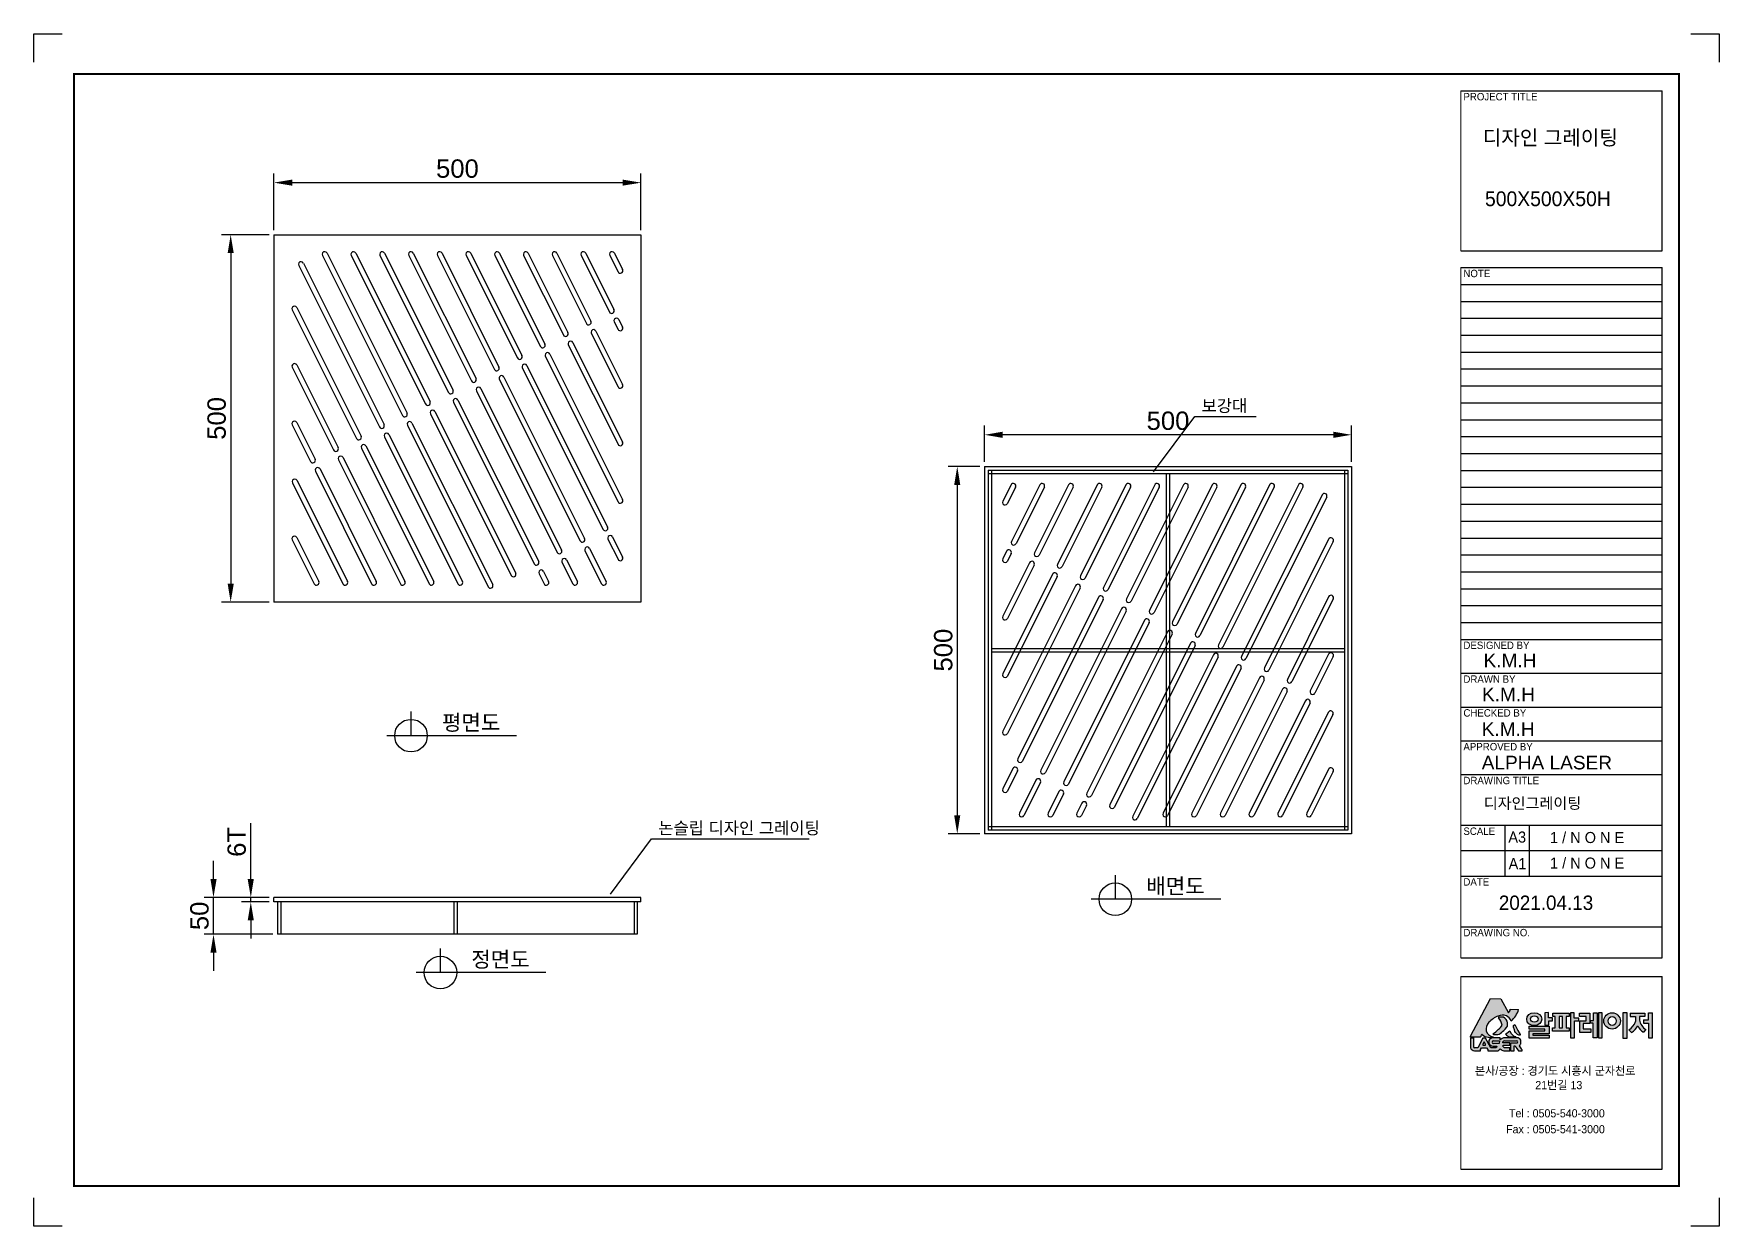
# Model space of a CAD drawing. Header units: millimetres. Extents: x 6308 to 8603, y 908 to 2531.
import ezdxf
from ezdxf.enums import TextEntityAlignment as Align

# ---------------------------------------------------------------- set-up
doc = ezdxf.new("R2010")
doc.units = ezdxf.units.MM
for name, color, linetype in [('LAYOUT', 7, 'Continuous'), ('TEXT', 7, 'Continuous'), ('압연강', 40, 'Continuous')]:
    doc.layers.add(name, color=color, linetype=linetype)
doc.styles.add('H', font='')
doc.styles.get("Standard").update_dxf_attribs({"font": 'arial.ttf'})
doc.styles.get('H').set_extended_font_data('Dotum')
doc.dimstyles.new('ISO-25', dxfattribs={"dimscale": 10, "dimtxt": 2.5, "dimasz": 2.5, "dimexe": 1.25, "dimexo": 0.625, "dimtad": 1, "dimtxsty": 'Standard', "dimcen": 2.5, "dimadec": 0, "dimazin": 0, "dimtfac": 1, "dimtmove": 0, "dimatfit": 3, "dimfxl": 1, "dimarcsym": 0})

# ---------------------------------------------------------------- blocks, each defined once
blk = doc.blocks.new('*D0')
at = {"color": 0, "lineweight": -2, "transparency": 16777216}
for p, q in [((6552.7, 1380.1), (6552.7, 1405.1)), ((6628.6, 1355.1), (6540.2, 1355.1)), ((6552.7, 1305.1), (6552.7, 1355.1)), ((6633.6, 1305.1), (6540.2, 1305.1)), ((6552.7, 1280.1), (6552.7, 1255.1))]:
    blk.add_line(p, q, dxfattribs=at)
at = {"color": 0, "transparency": 16777216}
for points in [[(6548.6, 1380.1), (6556.9, 1380.1), (6552.7, 1355.1)], [(6548.6, 1280.1), (6556.9, 1280.1), (6552.7, 1305.1)]]:
    blk.add_solid(points, dxfattribs=at)
at = {"layer": 'Defpoints', "color": 0, "transparency": 16777216}
for p in [(6552.7, 1355.1), (6634.9, 1355.1), (6639.9, 1305.1)]:
    blk.add_point(p, dxfattribs=at)
at = {"color": 0, "transparency": 16777216, "insert": (6533.7, 1330.1), "char_height": 25, "attachment_point": 5, "rotation": 90}
blk.add_mtext('50', dxfattribs=at)
blk = doc.blocks.new('*D1')
at = {"color": 0, "lineweight": -2, "transparency": 16777216}
for p, q in [((6603.5, 1380.1), (6603.5, 1456.4)), ((6628.6, 1355.1), (6591, 1355.1)), ((6603.5, 1349.1), (6603.5, 1355.1)), ((6628.6, 1349.1), (6591, 1349.1)), ((6603.5, 1324.1), (6603.5, 1299.1))]:
    blk.add_line(p, q, dxfattribs=at)
at = {"color": 0, "transparency": 16777216}
for points in [[(6599.3, 1380.1), (6607.6, 1380.1), (6603.5, 1355.1)], [(6599.3, 1324.1), (6607.6, 1324.1), (6603.5, 1349.1)]]:
    blk.add_solid(points, dxfattribs=at)
at = {"layer": 'Defpoints', "color": 0, "transparency": 16777216}
for p in [(6603.5, 1355.1), (6634.9, 1355.1), (6634.9, 1349.1)]:
    blk.add_point(p, dxfattribs=at)
at = {"color": 0, "transparency": 16777216, "insert": (6584.4, 1430.8), "char_height": 25, "attachment_point": 5, "rotation": 90}
blk.add_mtext('6T', dxfattribs=at)
blk = doc.blocks.new('*D2')
at = {"color": 0, "lineweight": -2, "transparency": 16777216}
for p, q in [((7596.4, 1941.8), (7553.1, 1941.8)), ((7565.6, 1916.8), (7565.6, 1466.8)), ((7596.4, 1441.8), (7553.1, 1441.8))]:
    blk.add_line(p, q, dxfattribs=at)
at = {"color": 0, "transparency": 16777216}
for points in [[(7561.4, 1916.8), (7569.7, 1916.8), (7565.6, 1941.8)], [(7561.4, 1466.8), (7569.7, 1466.8), (7565.6, 1441.8)]]:
    blk.add_solid(points, dxfattribs=at)
at = {"layer": 'Defpoints', "color": 0, "transparency": 16777216}
for p in [(7602.6, 1941.8), (7565.6, 1441.8), (7602.6, 1441.8)]:
    blk.add_point(p, dxfattribs=at)
at = {"color": 0, "transparency": 16777216, "insert": (7546.6, 1691.8), "char_height": 25, "attachment_point": 5, "rotation": 90}
blk.add_mtext('500', dxfattribs=at)
blk = doc.blocks.new('*D3')
at = {"color": 0, "lineweight": -2, "transparency": 16777216}
for p, q in [((7602.6, 1948.1), (7602.6, 1997.4)), ((8102.6, 1948.1), (8102.6, 1997.4)), ((8077.6, 1984.9), (7627.6, 1984.9))]:
    blk.add_line(p, q, dxfattribs=at)
at = {"color": 0, "transparency": 16777216}
for points in [[(7627.6, 1989.1), (7627.6, 1980.7), (7602.6, 1984.9)], [(8077.6, 1989.1), (8077.6, 1980.7), (8102.6, 1984.9)]]:
    blk.add_solid(points, dxfattribs=at)
at = {"layer": 'Defpoints', "color": 0, "transparency": 16777216}
for p in [(7602.6, 1984.9), (7602.6, 1941.8), (8102.6, 1941.8)]:
    blk.add_point(p, dxfattribs=at)
at = {"color": 0, "transparency": 16777216, "insert": (7852.6, 2003.9), "char_height": 25, "attachment_point": 5}
blk.add_mtext('500', dxfattribs=at)
blk = doc.blocks.new('*D7')
at = {"color": 0, "lineweight": -2, "transparency": 16777216}
for p, q in [((6634.9, 2263.5), (6634.9, 2340.6)), ((6659.9, 2328.1), (7109.9, 2328.1)), ((7134.9, 2263.5), (7134.9, 2340.6))]:
    blk.add_line(p, q, dxfattribs=at)
at = {"color": 0, "transparency": 16777216}
for points in [[(6659.9, 2332.3), (6659.9, 2324), (6634.9, 2328.1)], [(7109.9, 2332.3), (7109.9, 2324), (7134.9, 2328.1)]]:
    blk.add_solid(points, dxfattribs=at)
at = {"layer": 'Defpoints', "color": 0, "transparency": 16777216}
for p in [(7134.9, 2328.1), (6634.9, 2257.2), (7134.9, 2257.2)]:
    blk.add_point(p, dxfattribs=at)
at = {"color": 0, "transparency": 16777216, "insert": (6884.9, 2347.1), "char_height": 25, "attachment_point": 5}
blk.add_mtext('500', dxfattribs=at)
blk = doc.blocks.new('*D8')
at = {"color": 0, "lineweight": -2, "transparency": 16777216}
for p, q in [((6628.6, 2257.2), (6563.6, 2257.2)), ((6576.1, 2232.2), (6576.1, 1782.2)), ((6628.6, 1757.2), (6563.6, 1757.2))]:
    blk.add_line(p, q, dxfattribs=at)
at = {"color": 0, "transparency": 16777216}
for points in [[(6572, 2232.2), (6580.3, 2232.2), (6576.1, 2257.2)], [(6572, 1782.2), (6580.3, 1782.2), (6576.1, 1757.2)]]:
    blk.add_solid(points, dxfattribs=at)
at = {"layer": 'Defpoints', "color": 0, "transparency": 16777216}
for p in [(6634.9, 2257.2), (6576.1, 1757.2), (6634.9, 1757.2)]:
    blk.add_point(p, dxfattribs=at)
at = {"color": 0, "transparency": 16777216, "insert": (6557.1, 2007.2), "char_height": 25, "attachment_point": 5, "rotation": 90}
blk.add_mtext('500', dxfattribs=at)

msp = doc.modelspace()

# ---------------------------------------------------------------- hatches: boundary and pattern name
h = msp.add_hatch(color=256)
h.dxf.hatch_style = 1
h.set_gradient(color1=(255, 0, 0), color2=(255, 159, 127), tint=1)
h.paths.add_polyline_path([(8264.504, 1166.293), (8264.447, 1165.19), (8277.767, 1165.19, 0.21428371), (8279.691, 1168.246, -0.65582827), (8280.607, 1168.5, 0.18566975), (8288.52, 1164.903, 0.14885116), (8295.357, 1164.885, 0.40417411), (8295.554, 1165.633, -0.31673285), (8285.717, 1173.383, -0.22153353), (8289.701, 1185.192, -0.10506606), (8301.998, 1193.761, -0.18522871), (8313.476, 1194.139, -0.19606385), (8319.971, 1186.956, 0.14159657), (8330.019, 1202.77), (8318.586, 1202.888), (8318.35, 1201.352), (8317.482, 1199.934), (8316.142, 1198.161), (8305.776, 1217.39), (8291.888, 1217.504)])
h.paths.add_polyline_path([(8302.787, 1175.692, -0.08302958), (8295.129, 1169.657, 0.23003429), (8295.915, 1168.525, 0.02120436), (8301.609, 1168.586, 0.13784813), (8308.105, 1172.487, 0.05763819), (8315.069, 1180.123, 0.06043638), (8314.993, 1184.543, 0.2375005), (8309.291, 1192.299), (8302.626, 1192.299), (8302.626, 1191.32, -0.12118266), (8307.491, 1181.424, -0.13516742)], flags=17)
h.paths.add_polyline_path([(8319.296, 1170.616), (8318.184, 1173.629), (8312.445, 1168.984, 0.04437814), (8317.51, 1164.927), (8326.216, 1165.277), (8326.216, 1165.628), (8323.152, 1166.616)], flags=17)
h.paths.add_polyline_path([(8324.784, 1172.818), (8325.682, 1171.334), (8328.529, 1168.428), (8330.233, 1167.752), (8332.175, 1167.752), (8332.154, 1168.481), (8329.06, 1174.271), (8324.827, 1182.092), (8322.973, 1181.089), (8322.973, 1178.391), (8324.289, 1174.782)])
h.paths.add_polyline_path([(8270.441, 1150.638, -0.41915539), (8268.684, 1152.245), (8268.684, 1164.09), (8264.425, 1164.09), (8264.425, 1150.434, 0.25445661), (8270.095, 1146.212), (8278.331, 1146.212), (8278.331, 1148.34), (8279.555, 1150.57), (8286.442, 1150.57), (8288.023, 1148.403), (8288.023, 1146.213), (8300.168, 1146.213, 0.1904791), (8305.13, 1149.161, 0.14773497), (8310.029, 1146.427), (8318.302, 1146.427), (8318.302, 1150.632), (8310.7, 1150.632, -0.05244857), (8308.836, 1151.954), (8308.836, 1153.922), (8318.176, 1153.922), (8318.176, 1157.116), (8308.805, 1157.116), (8308.805, 1158.536, -0.04476099), (8311.256, 1159.993), (8327.642, 1159.993, -0.64883607), (8327.989, 1156.814), (8319.082, 1156.814), (8319.082, 1146.303), (8323.855, 1146.303), (8323.855, 1153.123), (8325.487, 1153.123, 0.01692036), (8329.743, 1146.34), (8334.836, 1146.34), (8334.836, 1147.705, -0.02431798), (8330.752, 1153.011, 0.06490835), (8333.097, 1156.105), (8333.097, 1160.848, 0.2290019), (8327.818, 1164.28), (8311.29, 1164.28, 0.12700309), (8304.85, 1161.333), (8304.85, 1163.989), (8294.527, 1163.989, 0.22688985), (8289.383, 1160.337), (8289.383, 1156.435, 0.19348323), (8294.999, 1152.935), (8300.018, 1152.935, 0.03004557), (8300.984, 1151.9, 0.13671569), (8299.294, 1150.338), (8292.106, 1150.338), (8285.018, 1163.733), (8281.214, 1163.733), (8274.751, 1150.638)])
h.paths.add_polyline_path([(8281.378, 1154.235), (8281.378, 1155.593), (8282.971, 1158.752), (8284.906, 1155.427), (8284.906, 1154.235)], flags=16)
h.paths.add_polyline_path([(8295.446, 1159.997), (8304.083, 1160.022), (8303.71, 1156.491), (8295.764, 1156.491, -0.92495809)], flags=16)
edge = h.paths.add_edge_path()
edge.add_ellipse((8351.399, 1189.538), major_axis=(-10.333, -0.14), ratio=0.85059813, start_angle=0, end_angle=360)
edge = h.paths.add_edge_path(flags=16)
edge.add_ellipse((8351.538, 1189.717), major_axis=(-5.246, 0), ratio=0.84336764, start_angle=0, end_angle=360)
h.paths.add_polyline_path([(8371.573, 1179.939), (8344.434, 1179.939), (8344.264, 1175.752), (8365.829, 1175.752), (8365.829, 1173.583), (8344.339, 1173.583), (8344.339, 1163.833), (8371.494, 1163.833), (8371.494, 1167.673), (8349.558, 1167.673), (8349.558, 1169.751), (8371.573, 1169.751)])
h.paths.add_polyline_path([(8365.746, 1181.522), (8371.093, 1181.522), (8371.093, 1187.304), (8376.281, 1187.304), (8376.281, 1191.291), (8370.694, 1191.291), (8370.694, 1198.348), (8365.746, 1198.268)])
h.paths.add_polyline_path([(8380.002, 1193.03), (8380.002, 1177.578), (8376.048, 1177.578), (8376.048, 1173.03), (8398.971, 1173.03), (8398.971, 1177.538), (8394.858, 1177.538), (8394.858, 1193.038), (8398.811, 1193.038), (8398.811, 1197.586), (8376.847, 1197.586), (8376.607, 1193.03)])
h.paths.add_polyline_path([(8385.113, 1193.31), (8389.986, 1193.19), (8389.986, 1177.549), (8385.113, 1177.549)], flags=16)
h.paths.add_polyline_path([(8405.769, 1190.898), (8405.769, 1197.983), (8400.85, 1198.238), (8400.85, 1164.026), (8406.153, 1164.026), (8406.153, 1187.132), (8411.966, 1187.132), (8411.966, 1190.898)])
h.paths.add_polyline_path([(8417.881, 1183.481), (8427.27, 1183.481), (8427.27, 1197.613), (8413.006, 1197.613), (8413.045, 1193.053), (8422.235, 1193.053), (8422.235, 1187.054), (8413.245, 1187.054), (8413.245, 1171.525), (8428.628, 1171.525), (8428.628, 1176.276), (8417.881, 1176.276)])
h.paths.add_polyline_path([(8431.833, 1163.978), (8437.067, 1163.978), (8437.067, 1198.182), (8431.871, 1198.182), (8431.871, 1187.872), (8428.034, 1187.872), (8427.972, 1183.907), (8431.833, 1183.907)])
h.paths.add_polyline_path([(8439.043, 1163.939), (8443.775, 1163.939), (8443.775, 1197.928), (8439.043, 1197.928)])
edge = h.paths.add_edge_path()
edge.add_ellipse((8457.397, 1187.105), major_axis=(-11.318, 0), ratio=0.97440093, start_angle=0, end_angle=360)
edge = h.paths.add_edge_path(flags=16)
edge.add_ellipse((8457.437, 1187.105), major_axis=(0, -6.194), ratio=0.89757008, start_angle=0, end_angle=360)
h.paths.add_polyline_path([(8472.118, 1163.81), (8477.813, 1163.81), (8477.813, 1198.136), (8472.118, 1198.085)])
h.paths.add_polyline_path([(8492.384, 1180.217, 0.12138521), (8500.138, 1171.571), (8503.372, 1175.353, -0.19692761), (8494.63, 1188.144), (8494.63, 1193.017), (8501.907, 1193.017), (8501.907, 1197.637), (8481.77, 1197.637), (8481.77, 1193.117), (8489.103, 1193.117), (8489.103, 1186.221, -0.18109708), (8480.209, 1174.953), (8483.881, 1171.221, 0.10922561)])
h.paths.add_polyline_path([(8512.503, 1198.194), (8507.093, 1198.194), (8507.093, 1188.481), (8499.957, 1188.481), (8499.957, 1184.007), (8506.987, 1184.007), (8506.987, 1164.107), (8512.503, 1164.107)])

# ---------------------------------------------------------------- linework, layer by layer
for p, q in [((6307.873, 2530.828), (6346.521, 2530.828)), ((6307.873, 2492.179), (6307.873, 2530.828)), ((8564.717, 2530.828), (8603.366, 2530.828)), ((8603.366, 2530.828), (8603.366, 2492.179)), ((8251.229, 2453.168), (8525.706, 2453.168)), ((8525.706, 2235.52), (8525.706, 2453.168)), ((6634.876, 2257.213), (7134.876, 2257.213)), ((6634.876, 2257.213), (6634.876, 1757.213)), ((7134.876, 2257.213), (7134.876, 1757.213)), ((8251.229, 2235.52), (8525.706, 2235.52)), ((8251.229, 2212.515), (8525.706, 2212.515)), ((8525.706, 1273.155), (8525.706, 2212.515)), ((8251.229, 2189.51), (8525.706, 2189.51)), ((8251.229, 2166.504), (8525.706, 2166.504)), ((8251.229, 2143.499), (8525.706, 2143.499)), ((8251.229, 2120.494), (8525.706, 2120.494)), ((8251.229, 2097.489), (8525.706, 2097.489)), ((8251.229, 2074.484), (8525.706, 2074.484)), ((8251.229, 2051.479), (8525.706, 2051.479)), ((8251.229, 2028.474), (8525.706, 2028.474)), ((8251.229, 2005.469), (8525.706, 2005.469)), ((8251.229, 1982.463), (8525.706, 1982.463)), ((8251.229, 1959.458), (8525.706, 1959.458)), ((7602.63, 1941.818), (8102.63, 1941.818)), ((7602.63, 1941.818), (7602.63, 1441.818)), ((7607.63, 1936.818), (8097.63, 1936.818)), ((7607.63, 1936.818), (7607.63, 1446.818)), ((7607.63, 1932.318), (8097.63, 1932.318)), ((7612.13, 1936.818), (7612.13, 1446.818)), ((7850.38, 1451.318), (7850.38, 1932.318)), ((7854.88, 1451.318), (7854.88, 1932.318)), ((8093.13, 1936.818), (8093.13, 1446.818)), ((8097.63, 1936.818), (8097.63, 1446.818)), ((8102.63, 1941.818), (8102.63, 1441.818)), ((8251.229, 1936.453), (8525.706, 1936.453)), ((8251.229, 1913.448), (8525.706, 1913.448)), ((8251.229, 1890.443), (8525.706, 1890.443)), ((8251.229, 1867.438), (8525.706, 1867.438)), ((8251.229, 1844.433), (8525.706, 1844.433)), ((8251.229, 1821.428), (8525.706, 1821.428)), ((8251.229, 1798.422), (8525.706, 1798.422)), ((8251.229, 1775.417), (8525.706, 1775.417)), ((7134.876, 1757.213), (6634.876, 1757.213)), ((8251.229, 1752.412), (8525.706, 1752.412)), ((8251.229, 1729.407), (8525.706, 1729.407)), ((8251.229, 1706.402), (8525.706, 1706.402)), ((7612.13, 1694.068), (8093.13, 1694.068)), ((7612.13, 1689.568), (8093.13, 1689.568)), ((8251.229, 1660.392), (8525.706, 1660.392)), ((6821.689, 1575.374), (6821.689, 1608.146)), ((8251.229, 1614.381), (8525.706, 1614.381)), ((6965.331, 1575.374), (6788.918, 1575.374)), ((8251.229, 1568.371), (8525.706, 1568.371)), ((8251.229, 1522.361), (8525.706, 1522.361)), ((8097.63, 1451.318), (7607.63, 1451.318)), ((8097.63, 1446.818), (7607.63, 1446.818)), ((8251.229, 1453.346), (8525.706, 1453.346)), ((8311.393, 1453.346), (8311.393, 1384.33)), ((8344.384, 1453.346), (8344.384, 1384.33)), ((8102.63, 1441.818), (7602.63, 1441.818)), ((8525.706, 1418.838), (8251.229, 1418.838)), ((7780.892, 1352.738), (7780.892, 1385.51)), ((8251.229, 1384.33), (8525.706, 1384.33)), ((7134.876, 1355.139), (6634.876, 1355.139)), ((6634.876, 1349.139), (6634.876, 1355.139)), ((7134.876, 1349.139), (7134.876, 1355.139)), ((7134.876, 1349.139), (6634.876, 1349.139)), ((6639.876, 1349.139), (6639.876, 1305.139)), ((6644.376, 1349.139), (6644.376, 1305.139)), ((6880.376, 1305.139), (6880.376, 1349.139)), ((6884.876, 1305.139), (6884.876, 1349.139)), ((7125.376, 1349.139), (7125.376, 1305.139)), ((7129.876, 1349.139), (7129.876, 1305.139)), ((7924.534, 1352.738), (7748.12, 1352.738)), ((8251.229, 1315.315), (8525.706, 1315.315)), ((7129.876, 1305.139), (6639.876, 1305.139)), ((6861.665, 1252.931), (6861.665, 1285.702)), ((8251.229, 1273.155), (8525.706, 1273.155)), ((7005.307, 1252.931), (6828.894, 1252.931)), ((8251.229, 1247.463), (8525.706, 1247.463)), ((8525.706, 985.246), (8525.706, 1247.463)), ((8264.504, 1166.293), (8291.888, 1217.504)), ((8291.888, 1217.504), (8305.776, 1217.39)), ((8305.776, 1217.39), (8316.142, 1198.161)), ((8316.142, 1198.161), (8317.482, 1199.934)), ((8317.482, 1199.934), (8318.35, 1201.352)), ((8318.35, 1201.352), (8318.586, 1202.888)), ((8318.586, 1202.888), (8330.019, 1202.77)), ((8370.694, 1198.348), (8365.746, 1198.268)), ((8365.746, 1198.268), (8365.746, 1181.522)), ((8370.694, 1191.291), (8370.694, 1198.348)), ((8376.607, 1193.03), (8376.847, 1197.586)), ((8376.847, 1197.586), (8398.811, 1197.586)), ((8398.811, 1197.586), (8398.811, 1193.038)), ((8400.85, 1198.238), (8400.85, 1164.026)), ((8405.769, 1197.983), (8400.85, 1198.238)), ((8405.769, 1190.898), (8405.769, 1197.983)), ((8413.006, 1197.613), (8427.27, 1197.613)), ((8413.045, 1193.053), (8413.006, 1197.613)), ((8427.27, 1197.613), (8427.27, 1183.481)), ((8431.871, 1187.872), (8431.871, 1198.182)), ((8431.871, 1198.182), (8437.067, 1198.182)), ((8437.067, 1198.182), (8437.067, 1163.978)), ((8439.043, 1197.928), (8439.043, 1163.939)), ((8443.775, 1197.928), (8439.043, 1197.928)), ((8443.775, 1163.939), (8443.775, 1197.928)), ((8477.813, 1198.136), (8472.118, 1198.085)), ((8472.118, 1198.085), (8472.118, 1163.81)), ((8477.813, 1163.81), (8477.813, 1198.136)), ((8481.77, 1197.637), (8501.907, 1197.637)), ((8481.77, 1197.637), (8481.77, 1193.117)), ((8501.907, 1197.637), (8501.907, 1193.017)), ((8507.093, 1188.481), (8507.093, 1198.194)), ((8507.093, 1198.194), (8512.503, 1198.194)), ((8512.503, 1164.107), (8512.503, 1198.194)), ((8309.291, 1192.299), (8302.626, 1192.299)), ((8302.626, 1192.299), (8302.626, 1191.32)), ((8312.445, 1168.984), (8318.184, 1173.629)), ((8318.184, 1173.629), (8319.296, 1170.616)), ((8322.973, 1181.089), (8324.827, 1182.092)), ((8322.973, 1178.391), (8322.973, 1181.089)), ((8324.289, 1174.782), (8322.973, 1178.391)), ((8324.784, 1172.818), (8324.289, 1174.782)), ((8325.682, 1171.334), (8324.784, 1172.818)), ((8324.857, 1182.038), (8329.06, 1174.271)), ((8328.529, 1168.428), (8325.682, 1171.334)), ((8329.06, 1174.271), (8332.154, 1168.481)), ((8344.264, 1175.752), (8344.434, 1179.939)), ((8365.829, 1175.752), (8344.264, 1175.752)), ((8344.339, 1163.833), (8344.339, 1173.583)), ((8344.339, 1173.583), (8365.829, 1173.583)), ((8344.434, 1179.939), (8371.573, 1179.939)), ((8365.746, 1181.522), (8371.093, 1181.522)), ((8365.829, 1173.583), (8365.829, 1175.752)), ((8376.281, 1191.291), (8370.694, 1191.291)), ((8371.093, 1181.522), (8371.093, 1187.304)), ((8371.093, 1187.304), (8376.281, 1187.304)), ((8371.573, 1179.939), (8371.573, 1169.751)), ((8376.048, 1173.03), (8376.048, 1177.578)), ((8376.048, 1177.578), (8380.002, 1177.578)), ((8398.971, 1173.03), (8376.048, 1173.03)), ((8376.281, 1187.304), (8376.281, 1191.291)), ((8380.002, 1193.03), (8376.607, 1193.03)), ((8380.002, 1177.578), (8380.002, 1193.03)), ((8385.113, 1193.31), (8385.113, 1177.549)), ((8389.986, 1193.19), (8385.113, 1193.31)), ((8385.113, 1177.549), (8389.986, 1177.549)), ((8389.986, 1177.549), (8389.986, 1193.19)), ((8398.811, 1193.038), (8394.858, 1193.038)), ((8394.858, 1193.038), (8394.858, 1177.538)), ((8394.858, 1177.538), (8398.971, 1177.538)), ((8398.971, 1177.538), (8398.971, 1173.03)), ((8411.966, 1190.898), (8405.769, 1190.898)), ((8406.153, 1164.026), (8406.153, 1187.132)), ((8406.153, 1187.132), (8411.966, 1187.132)), ((8411.966, 1187.132), (8411.966, 1190.898)), ((8422.235, 1193.053), (8413.045, 1193.053)), ((8413.245, 1171.525), (8413.245, 1187.054)), ((8413.245, 1187.054), (8422.235, 1187.054)), ((8428.628, 1171.525), (8413.245, 1171.525)), ((8427.27, 1183.481), (8417.881, 1183.481)), ((8417.881, 1183.481), (8417.881, 1176.276)), ((8417.881, 1176.276), (8428.628, 1176.276)), ((8422.235, 1187.054), (8422.235, 1193.053)), ((8427.972, 1183.907), (8428.034, 1187.872)), ((8431.833, 1183.907), (8427.972, 1183.907)), ((8428.034, 1187.872), (8431.871, 1187.872)), ((8428.628, 1176.276), (8428.628, 1171.525)), ((8431.833, 1163.978), (8431.833, 1183.907)), ((8480.209, 1174.953), (8483.881, 1171.221)), ((8481.77, 1193.117), (8489.103, 1193.117)), ((8489.103, 1193.117), (8489.103, 1186.221)), ((8501.907, 1193.017), (8494.63, 1193.017)), ((8494.63, 1193.017), (8494.63, 1188.144)), ((8499.957, 1188.481), (8499.957, 1184.007)), ((8499.957, 1188.481), (8507.093, 1188.481)), ((8499.957, 1184.007), (8506.987, 1184.007)), ((8503.372, 1175.353), (8500.138, 1171.571)), ((8506.987, 1184.007), (8506.987, 1164.107)), ((8264.425, 1164.09), (8268.684, 1164.09)), ((8264.425, 1164.09), (8264.425, 1150.434)), ((8264.447, 1165.19), (8264.504, 1166.293)), ((8277.767, 1165.19), (8264.447, 1165.19)), ((8268.684, 1164.09), (8268.684, 1152.245)), ((8274.751, 1150.638), (8270.264, 1150.638)), ((8281.214, 1163.733), (8274.751, 1150.638)), ((8278.331, 1148.34), (8279.555, 1150.57)), ((8278.331, 1146.212), (8278.331, 1148.34)), ((8279.555, 1150.57), (8286.442, 1150.57)), ((8285.018, 1163.733), (8281.214, 1163.733)), ((8282.971, 1158.752), (8281.378, 1155.593)), ((8281.378, 1155.593), (8281.378, 1154.235)), ((8281.378, 1154.235), (8284.906, 1154.235)), ((8284.906, 1155.427), (8282.971, 1158.752)), ((8284.906, 1154.235), (8284.906, 1155.427)), ((8292.106, 1150.338), (8285.018, 1163.733)), ((8286.442, 1150.57), (8288.023, 1148.403)), ((8288.023, 1148.403), (8288.023, 1146.213)), ((8289.383, 1160.337), (8289.383, 1156.435)), ((8299.294, 1150.338), (8292.106, 1150.338)), ((8304.85, 1163.989), (8294.527, 1163.989)), ((8294.999, 1152.935), (8300.018, 1152.935)), ((8295.446, 1159.997), (8304.083, 1160.022)), ((8303.71, 1156.491), (8295.72, 1156.491)), ((8304.083, 1160.022), (8303.71, 1156.491)), ((8304.85, 1161.333), (8304.85, 1163.989)), ((8308.805, 1157.116), (8308.805, 1158.536)), ((8318.176, 1157.116), (8308.805, 1157.116)), ((8308.836, 1151.954), (8308.836, 1153.922)), ((8308.836, 1153.922), (8318.176, 1153.922)), ((8318.302, 1150.632), (8310.7, 1150.632)), ((8311.256, 1159.993), (8327.642, 1159.993)), ((8327.818, 1164.28), (8311.29, 1164.28)), ((8326.216, 1165.277), (8317.51, 1164.927)), ((8318.176, 1153.922), (8318.176, 1157.116)), ((8318.302, 1146.427), (8318.302, 1150.632)), ((8327.989, 1156.814), (8319.082, 1156.814)), ((8319.082, 1156.814), (8319.082, 1146.303)), ((8319.296, 1170.616), (8323.152, 1166.616)), ((8323.152, 1166.616), (8326.216, 1165.628)), ((8323.855, 1146.303), (8323.855, 1153.123)), ((8323.855, 1153.123), (8325.487, 1153.123)), ((8326.216, 1165.628), (8326.216, 1165.277)), ((8330.233, 1167.752), (8328.529, 1168.428)), ((8332.175, 1167.752), (8330.233, 1167.752)), ((8332.154, 1168.481), (8332.175, 1167.752)), ((8333.097, 1156.105), (8333.097, 1160.848)), ((8371.494, 1163.833), (8344.339, 1163.833)), ((8371.573, 1169.751), (8349.558, 1169.751)), ((8349.558, 1169.751), (8349.558, 1167.673)), ((8349.558, 1167.673), (8371.494, 1167.673)), ((8371.494, 1167.673), (8371.494, 1163.833)), ((8400.85, 1164.026), (8406.153, 1164.026)), ((8437.067, 1163.978), (8431.833, 1163.978)), ((8439.043, 1163.939), (8443.775, 1163.939)), ((8472.118, 1163.81), (8477.813, 1163.81)), ((8506.987, 1164.107), (8512.503, 1164.107)), ((8270.095, 1146.212), (8278.331, 1146.212)), ((8288.023, 1146.213), (8300.168, 1146.213)), ((8310.029, 1146.427), (8318.302, 1146.427)), ((8319.082, 1146.303), (8323.855, 1146.303)), ((8329.743, 1146.34), (8334.836, 1146.34)), ((8334.836, 1146.34), (8334.836, 1147.705)), ((8251.229, 985.246), (8525.706, 985.246)), ((6307.873, 907.586), (6307.873, 946.235)), ((8603.366, 946.235), (8603.366, 907.586)), ((6346.521, 907.586), (6307.873, 907.586)), ((8603.366, 907.586), (8564.717, 907.586))]:
    msp.add_line(p, q)
at = {"color": 0, "lineweight": 20}
for p, q in [((8251.229, 2235.52), (8251.229, 2453.168)), ((8251.229, 1273.155), (8251.229, 2212.515)), ((8251.229, 985.246), (8251.229, 1247.463))]:
    msp.add_line(p, q, dxfattribs=at)
at = {"color": 4}
for p, q in [((7833.056, 1934.652), (7889.144, 2009.726)), ((7889.144, 2009.726), (7972.601, 2009.726)), ((7093.183, 1359.82), (7149.271, 1434.894)), ((7149.271, 1434.894), (7363.974, 1434.894))]:
    msp.add_line(p, q, dxfattribs=at)
for centre in [(6821.689, 1575.374), (7780.892, 1352.738), (6861.665, 1252.931)]:
    msp.add_circle(centre, 22.209)
for centre, radius, start, end in [((8316.015, 1160.537), 36.059, 112.874191, 136.864774), ((8308.229, 1178.991), 16.031, 70.897875, 112.875146), ((8307.917, 1182.583), 12.823, 19.937496, 64.30917), ((8297.634, 1212.247), 33.743, 311.450856, 343.688092), ((8300.381, 1175.012), 14.755, 136.374935, 186.339734), ((8296.139, 1176.494), 10.877, 196.62086, 266.919681), ((8289.701, 1185.192), 5.389267698774348e-13, 159.499335, 330.642246), ((8280.914, 1195.575), 29.56, 298.744002, 317.729432), ((8297.918, 1182.094), 14.003, 285.284059, 316.678667), ((8284.944, 1176.483), 23.082, 12.360482, 39.998737), ((8294.73, 1187.098), 13.965, 305.237908, 336.029381), ((8278.575, 1206.409), 44.976, 311.040269, 324.23537), ((8304.439, 1182.757), 10.705, 9.603428, 63.04441), ((8296.815, 1182.022), 18.352, 354.060111, 7.894282), ((8469.612, 1192.462), 20.467, 301.183897, 342.243286), ((8467.788, 1194.95), 28.672, 304.144287, 329.078111), ((8513.806, 1191.627), 24.271, 208.042123, 235.726125), ((8514.61, 1192.416), 20.432, 192.066379, 236.628652), ((8271.139, 1153.533), 7.395, 204.778695, 261.883955), ((8270.353, 1152.305), 1.669, 182.061918, 266.973053), ((8275.327, 1168.859), 4.406, 303.622917, 352.00729), ((8280.204, 1168.174), 0.518, 38.969526, 171.952327), ((8289.239, 1176.99), 12.108, 224.525084, 266.598355), ((8280.607, 1168.5), 4.121204710827442e-13, 41.27589, 185.355825), ((8291.969, 1176.123), 11.737, 252.915246, 285.363177), ((8295.772, 1156.788), 7.308, 99.810014, 150.943632), ((8296.545, 1161.669), 8.87, 216.162997, 259.964855), ((8295.742, 1158.257), 1.766, 99.63864, 269.291235), ((8295.069, 1165.361), 0.556, 270.941248, 29.231829), ((8296.688, 1169.9), 1.578, 188.84762, 240.666143), ((8298.035, 1235.655), 67.164, 268.191046, 273.049999), ((8302.942, 1148.086), 4.287, 117.182533, 148.322406), ((8309.105, 1160.446), 11.79, 219.576346, 226.460213), ((8298.92, 1153.962), 7.85, 279.151715, 322.289549), ((8313.779, 1150.333), 14.167, 100.116137, 129.068103), ((8312.105, 1155.904), 9.702, 224.033536, 257.648747), ((8318.152, 1145.601), 15.959, 115.603417, 125.855038), ((8316.049, 1160.155), 10.923, 228.666746, 240.676069), ((8337.79, 1195.432), 36.631, 226.21908, 236.38313), ((8427.804, 1212.591), 118.344, 210.165655, 214.043147), ((8327.106, 1158.326), 1.751, 300.282236, 72.190083), ((8326.907, 1157.104), 7.234, 31.170272, 82.764029), ((8320.058, 1163.55), 15.015, 315.418233, 330.273293), ((8387.303, 1192.313), 68.868, 214.798961, 220.371132)]:
    msp.add_arc(centre, radius, start, end)
for centre, major_axis, ratio in [((8351.399, 1189.538), (-10.333, -0.14), 0.85059813), ((8351.538, 1189.717), (-5.246, 0), 0.84336764), ((8457.397, 1187.105), (-11.318, 0), 0.97440093), ((8457.437, 1187.105), (0, -6.194), 0.89757008)]:
    msp.add_ellipse(centre, major_axis=major_axis, ratio=ratio)
at = {"layer": 'LAYOUT'}
for p, q in [((8548.711, 2476.173), (7872.361, 2476.173)), ((8548.711, 2324.339), (8548.711, 2476.173)), ((8548.711, 962.241), (8548.711, 1208.186)), ((6362.527, 1027.826), (6362.527, 962.241)), ((7920.183, 962.241), (8548.711, 962.241))]:
    msp.add_line(p, q, dxfattribs=at)
at = {"layer": 'LAYOUT', "const_width": 2.733}
msp.add_lwpolyline([(6362.527, 962.241), (8548.711, 962.241), (8548.711, 2476.173), (6362.527, 2476.173)], close=True, dxfattribs=at)
at = {"layer": '압연강'}
for p, q in [((6701.122, 2229.083), (6810.037, 2011.253)), ((6707.383, 2232.213), (6816.298, 2014.383)), ((6740.254, 2229.083), (6841.342, 2026.905)), ((6746.515, 2232.213), (6847.603, 2030.036)), ((6779.385, 2229.083), (6872.647, 2042.558)), ((6785.646, 2232.213), (6878.908, 2045.688)), ((6818.516, 2229.083), (6903.952, 2058.21)), ((6824.777, 2232.213), (6910.213, 2061.341)), ((6857.647, 2229.083), (6935.257, 2073.863)), ((6863.908, 2232.213), (6941.518, 2076.993)), ((6896.778, 2229.083), (6966.562, 2089.515)), ((6903.039, 2232.213), (6972.823, 2092.646)), ((6935.91, 2229.083), (6997.867, 2105.168)), ((6942.171, 2232.213), (7004.128, 2108.298)), ((6975.041, 2229.083), (7029.172, 2120.82)), ((6981.302, 2232.213), (7035.433, 2123.951)), ((7014.172, 2229.083), (7060.477, 2136.473)), ((7020.433, 2232.213), (7066.738, 2139.603)), ((7053.303, 2229.083), (7091.782, 2152.125)), ((7059.564, 2232.213), (7098.043, 2155.256)), ((7092.434, 2229.083), (7103.615, 2206.72)), ((7098.695, 2232.213), (7109.876, 2209.851)), ((6668.795, 2215.476), (6778.733, 1995.6)), ((6675.056, 2218.606), (6784.993, 1998.731)), ((6666.137, 2158.18), (6753.689, 1983.078)), ((6659.876, 2155.05), (6747.428, 1979.948)), ((7098.49, 2138.709), (7103.615, 2128.458)), ((7104.751, 2141.839), (7109.876, 2131.589)), ((7067.185, 2123.056), (7103.615, 2050.196)), ((7073.446, 2126.187), (7109.876, 2053.326)), ((7004.575, 2091.751), (7103.615, 1893.671)), ((7010.836, 2094.882), (7109.876, 1896.801)), ((7035.88, 2107.404), (7103.615, 1971.933)), ((7042.141, 2110.534), (7109.876, 1975.064)), ((6659.876, 2076.788), (6716.123, 1964.295)), ((6666.137, 2079.918), (6722.384, 1967.426)), ((6973.27, 2076.099), (7083.208, 1856.223)), ((6979.531, 2079.229), (7089.469, 1859.354)), ((6910.661, 2044.794), (7020.598, 1824.918)), ((6916.922, 2047.924), (7026.859, 1828.049)), ((6941.965, 2060.446), (7051.903, 1840.571)), ((6948.226, 2063.577), (7058.164, 1843.701)), ((6879.356, 2029.141), (6989.293, 1809.266)), ((6885.617, 2032.272), (6995.554, 1812.396)), ((6659.876, 1998.525), (6684.818, 1948.643)), ((6666.137, 2001.656), (6691.079, 1951.773)), ((6816.746, 1997.836), (6926.683, 1777.961)), ((6823.007, 2000.967), (6932.944, 1781.091)), ((6848.051, 2013.489), (6957.988, 1793.613)), ((6854.312, 2016.619), (6964.249, 1796.744)), ((6785.441, 1982.184), (6885.426, 1782.213)), ((6791.702, 1985.314), (6891.687, 1785.344)), ((6729.092, 1954.009), (6813.425, 1785.344)), ((6754.136, 1966.531), (6846.295, 1782.213)), ((6760.397, 1969.662), (6852.556, 1785.344)), ((6691.526, 1935.226), (6768.032, 1782.213)), ((6697.787, 1938.357), (6774.293, 1785.344)), ((6722.831, 1950.879), (6807.164, 1782.213)), ((6660.221, 1919.574), (6728.901, 1782.213)), ((6666.482, 1922.704), (6735.162, 1785.344)), ((7638.812, 1916.818), (7627.63, 1894.455)), ((7645.073, 1913.687), (7633.891, 1891.325)), ((7677.943, 1916.818), (7639.464, 1839.86)), ((7684.204, 1913.687), (7645.725, 1836.729)), ((7717.074, 1916.818), (7670.769, 1824.207)), ((7723.335, 1913.687), (7677.03, 1821.077)), ((7756.205, 1916.818), (7702.074, 1808.555)), ((7762.466, 1913.687), (7708.335, 1805.424)), ((7795.336, 1916.818), (7733.379, 1792.902)), ((7801.597, 1913.687), (7739.64, 1789.772)), ((7834.468, 1916.818), (7764.684, 1777.25)), ((7840.729, 1913.687), (7770.945, 1774.119)), ((7873.599, 1916.818), (7795.989, 1761.597)), ((7879.86, 1913.687), (7802.25, 1758.467)), ((7912.73, 1916.818), (7827.294, 1745.945)), ((7918.991, 1913.687), (7833.555, 1742.814)), ((7951.861, 1916.818), (7858.599, 1730.292)), ((7958.122, 1913.687), (7864.86, 1727.162)), ((7990.992, 1916.818), (7889.904, 1714.64)), ((7997.253, 1913.687), (7896.165, 1711.509)), ((8030.124, 1916.818), (7921.209, 1698.987)), ((8036.385, 1913.687), (7927.47, 1695.857)), ((8062.451, 1903.21), (7952.513, 1683.335)), ((8068.712, 1900.08), (7958.774, 1680.205)), ((6659.876, 1842), (6689.77, 1782.213)), ((6666.137, 1845.131), (6696.031, 1785.344)), ((7089.916, 1842.807), (7103.615, 1815.409)), ((7096.177, 1845.937), (7109.876, 1818.539)), ((8071.369, 1842.785), (7983.818, 1667.683)), ((8077.63, 1839.654), (7990.079, 1664.552)), ((7033.567, 1814.632), (7048.212, 1785.344)), ((7058.611, 1827.154), (7081.082, 1782.213)), ((7064.872, 1830.285), (7087.343, 1785.344)), ((7632.756, 1826.443), (7627.63, 1816.193)), ((7639.017, 1823.313), (7633.891, 1813.062)), ((6996.001, 1795.85), (7002.82, 1782.213)), ((7002.262, 1798.98), (7009.081, 1785.344)), ((7027.306, 1811.502), (7041.951, 1782.213)), ((7664.061, 1810.791), (7627.63, 1737.93)), ((7695.366, 1795.138), (7627.63, 1659.668)), ((7670.322, 1807.66), (7633.891, 1734.8)), ((7701.627, 1792.008), (7633.891, 1656.538)), ((7726.671, 1779.486), (7627.63, 1581.406)), ((7732.932, 1776.355), (7633.891, 1578.275)), ((7757.976, 1763.833), (7648.038, 1543.958)), ((7764.237, 1760.703), (7654.299, 1540.828)), ((7789.28, 1748.181), (7679.343, 1528.306)), ((7795.541, 1745.05), (7685.604, 1525.175)), ((8071.369, 1764.522), (8015.123, 1652.03)), ((8077.63, 1761.392), (8021.384, 1648.9)), ((7820.585, 1732.528), (7710.648, 1512.653)), ((7826.846, 1729.398), (7716.909, 1509.523)), ((7851.89, 1716.876), (7741.953, 1497.001)), ((7858.151, 1713.746), (7748.214, 1493.87)), ((7883.195, 1701.224), (7773.258, 1481.348)), ((7889.456, 1698.093), (7779.519, 1478.218)), ((7914.5, 1685.571), (7804.563, 1465.696)), ((7920.761, 1682.441), (7810.824, 1462.565)), ((8071.369, 1686.26), (8046.428, 1636.378)), ((8077.63, 1683.129), (8052.689, 1633.247)), ((7945.805, 1669.919), (7845.82, 1469.948)), ((7952.066, 1666.788), (7852.081, 1466.818)), ((7977.11, 1654.266), (7884.951, 1469.948)), ((7983.371, 1651.136), (7891.212, 1466.818)), ((8008.415, 1638.614), (7924.082, 1469.948)), ((8014.676, 1635.483), (7930.343, 1466.818)), ((8039.72, 1622.961), (7963.214, 1469.948)), ((8045.981, 1619.831), (7969.475, 1466.818)), ((8071.025, 1607.309), (8002.345, 1469.948)), ((8077.286, 1604.178), (8008.606, 1466.818)), ((7641.33, 1530.542), (7627.63, 1503.143)), ((7647.591, 1527.411), (7633.891, 1500.013)), ((8071.369, 1529.735), (8041.476, 1469.948)), ((8077.63, 1526.605), (8047.737, 1466.818)), ((7672.635, 1514.889), (7650.164, 1469.948)), ((7678.896, 1511.759), (7656.425, 1466.818)), ((7703.94, 1499.237), (7689.295, 1469.948)), ((7710.201, 1496.106), (7695.556, 1466.818)), ((7735.245, 1483.584), (7728.426, 1469.948)), ((7741.505, 1480.454), (7734.687, 1466.818))]:
    msp.add_line(p, q, dxfattribs=at)
for centre, start, end in [((6704.253, 2230.648), 26.565051, 206.565051), ((6743.384, 2230.648), 26.565051, 206.565051), ((6782.515, 2230.648), 26.565051, 206.565051), ((6821.647, 2230.648), 26.565051, 206.565051), ((6860.778, 2230.648), 26.565051, 206.565051), ((6899.909, 2230.648), 26.565051, 206.565051), ((6939.04, 2230.648), 26.565051, 206.565051), ((6978.171, 2230.648), 26.565051, 206.565051), ((7017.302, 2230.648), 26.565051, 206.565051), ((7056.434, 2230.648), 26.565051, 206.565051), ((7095.565, 2230.648), 26.565051, 206.565051), ((6671.925, 2217.041), 26.565051, 206.565051), ((7106.746, 2208.286), 206.565051, 26.565051), ((6663.007, 2156.615), 26.565051, 206.565051), ((7063.608, 2138.038), 206.565051, 26.565051), ((7094.913, 2153.69), 206.565051, 26.565051), ((7101.621, 2140.274), 26.565051, 206.565051), ((7032.303, 2122.385), 206.565051, 26.565051), ((7039.011, 2108.969), 26.565051, 206.565051), ((7070.316, 2124.621), 26.565051, 206.565051), ((7106.746, 2130.023), 206.565051, 26.565051), ((6969.693, 2091.08), 206.565051, 26.565051), ((7000.998, 2106.733), 206.565051, 26.565051), ((7007.706, 2093.316), 26.565051, 206.565051), ((6663.007, 2078.353), 26.565051, 206.565051), ((6938.388, 2075.428), 206.565051, 26.565051), ((6976.401, 2077.664), 26.565051, 206.565051), ((6875.778, 2044.123), 206.565051, 26.565051), ((6907.083, 2059.775), 206.565051, 26.565051), ((6913.791, 2046.359), 26.565051, 206.565051), ((6945.096, 2062.012), 26.565051, 206.565051), ((7106.746, 2051.761), 206.565051, 26.565051), ((6844.473, 2028.47), 206.565051, 26.565051), ((6882.486, 2030.707), 26.565051, 206.565051), ((6663.007, 2000.09), 26.565051, 206.565051), ((6781.863, 1997.166), 206.565051, 26.565051), ((6813.168, 2012.818), 206.565051, 26.565051), ((6819.876, 1999.402), 26.565051, 206.565051), ((6851.181, 2015.054), 26.565051, 206.565051), ((6750.558, 1981.513), 206.565051, 26.565051), ((6788.571, 1983.749), 26.565051, 206.565051), ((7106.746, 1973.499), 206.565051, 26.565051), ((6687.948, 1950.208), 206.565051, 26.565051), ((6719.253, 1965.861), 206.565051, 26.565051), ((6725.961, 1952.444), 26.565051, 206.565051), ((6757.266, 1968.097), 26.565051, 206.565051), ((6694.656, 1936.792), 26.565051, 206.565051), ((6663.351, 1921.139), 26.565051, 206.565051), ((7641.942, 1915.252), 333.434949, 153.434949), ((7681.073, 1915.252), 333.434949, 153.434949), ((7720.205, 1915.252), 333.434949, 153.434949), ((7759.336, 1915.252), 333.434949, 153.434949), ((7798.467, 1915.252), 333.434949, 153.434949), ((7837.598, 1915.252), 333.434949, 153.434949), ((7876.729, 1915.252), 333.434949, 153.434949), ((7915.86, 1915.252), 333.434949, 153.434949), ((7954.992, 1915.252), 333.434949, 153.434949), ((7994.123, 1915.252), 333.434949, 153.434949), ((8033.254, 1915.252), 333.434949, 153.434949), ((7106.746, 1895.236), 206.565051, 26.565051), ((7630.761, 1892.89), 153.434949, 333.434949), ((8065.582, 1901.645), 333.434949, 153.434949), ((7086.339, 1857.789), 206.565051, 26.565051), ((6663.007, 1843.566), 26.565051, 206.565051), ((7055.034, 1842.136), 206.565051, 26.565051), ((7093.047, 1844.372), 26.565051, 206.565051), ((7642.594, 1838.295), 153.434949, 333.434949), ((8074.5, 1841.219), 333.434949, 153.434949), ((7023.729, 1826.484), 206.565051, 26.565051), ((7030.437, 1813.067), 26.565051, 206.565051), ((7061.742, 1828.72), 26.565051, 206.565051), ((7106.746, 1816.974), 206.565051, 26.565051), ((7630.761, 1814.628), 153.434949, 333.434949), ((7635.886, 1824.878), 333.434949, 153.434949), ((7673.899, 1822.642), 153.434949, 333.434949), ((6961.119, 1795.179), 206.565051, 26.565051), ((6992.424, 1810.831), 206.565051, 26.565051), ((6999.132, 1797.415), 26.565051, 206.565051), ((7667.191, 1809.226), 333.434949, 153.434949), ((7698.496, 1793.573), 333.434949, 153.434949), ((7705.204, 1806.99), 153.434949, 333.434949), ((7736.509, 1791.337), 153.434949, 333.434949), ((6692.901, 1783.779), 206.565051, 26.565051), ((6732.032, 1783.779), 206.565051, 26.565051), ((6771.163, 1783.779), 206.565051, 26.565051), ((6810.294, 1783.779), 206.565051, 26.565051), ((6849.425, 1783.779), 206.565051, 26.565051), ((6888.556, 1783.779), 206.565051, 26.565051), ((6929.814, 1779.526), 206.565051, 26.565051), ((7005.95, 1783.779), 206.565051, 26.565051), ((7045.081, 1783.779), 206.565051, 26.565051), ((7084.212, 1783.779), 206.565051, 26.565051), ((7729.801, 1777.921), 333.434949, 153.434949), ((7767.814, 1775.685), 153.434949, 333.434949), ((7761.106, 1762.268), 333.434949, 153.434949), ((7792.411, 1746.616), 333.434949, 153.434949), ((7799.119, 1760.032), 153.434949, 333.434949), ((7830.424, 1744.38), 153.434949, 333.434949), ((8074.5, 1762.957), 333.434949, 153.434949), ((7630.761, 1736.365), 153.434949, 333.434949), ((7823.716, 1730.963), 333.434949, 153.434949), ((7861.729, 1728.727), 153.434949, 333.434949), ((7855.021, 1715.311), 333.434949, 153.434949), ((7886.326, 1699.658), 333.434949, 153.434949), ((7893.034, 1713.075), 153.434949, 333.434949), ((7924.339, 1697.422), 153.434949, 333.434949), ((7917.631, 1684.006), 333.434949, 153.434949), ((7955.644, 1681.77), 153.434949, 333.434949), ((8074.5, 1684.695), 333.434949, 153.434949), ((7630.761, 1658.103), 153.434949, 333.434949), ((7948.936, 1668.353), 333.434949, 153.434949), ((7980.241, 1652.701), 333.434949, 153.434949), ((7986.949, 1666.117), 153.434949, 333.434949), ((8011.546, 1637.048), 333.434949, 153.434949), ((8018.254, 1650.465), 153.434949, 333.434949), ((8049.559, 1634.812), 153.434949, 333.434949), ((8042.851, 1621.396), 333.434949, 153.434949), ((8074.156, 1605.743), 333.434949, 153.434949), ((7630.761, 1579.84), 153.434949, 333.434949), ((7651.168, 1542.393), 153.434949, 333.434949), ((7644.46, 1528.976), 333.434949, 153.434949), ((7675.765, 1513.324), 333.434949, 153.434949), ((7682.473, 1526.74), 153.434949, 333.434949), ((8074.5, 1528.17), 333.434949, 153.434949), ((7630.761, 1501.578), 153.434949, 333.434949), ((7707.07, 1497.671), 333.434949, 153.434949), ((7713.778, 1511.088), 153.434949, 333.434949), ((7745.083, 1495.435), 153.434949, 333.434949), ((7653.295, 1468.383), 153.434949, 333.434949), ((7692.426, 1468.383), 153.434949, 333.434949), ((7731.557, 1468.383), 153.434949, 333.434949), ((7738.375, 1482.019), 333.434949, 153.434949), ((7776.388, 1479.783), 153.434949, 333.434949), ((7848.95, 1468.383), 153.434949, 333.434949), ((7888.082, 1468.383), 153.434949, 333.434949), ((7927.213, 1468.383), 153.434949, 333.434949), ((7966.344, 1468.383), 153.434949, 333.434949), ((8005.475, 1468.383), 153.434949, 333.434949), ((8044.606, 1468.383), 153.434949, 333.434949), ((7807.693, 1464.13), 153.434949, 333.434949)]:
    msp.add_arc(centre, 3.5, start, end, dxfattribs=at)

# ---------------------------------------------------------------- texts
at = {"style": 'H'}
for s, height, p in [('PROJECT TITLE', 10.06474, (8254.894, 2440.135)), ('디자인 그레이팅', 20.1295, (8281.189, 2379.348)), ('500X500X50H', 20.12948, (8284.284, 2296.123)), ('NOTE', 10.0647, (8254.894, 2199.481)), ('DESIGNED BY', 10.06474, (8254.894, 1693.369)), ('DRAWN BY', 10.0647, (8254.894, 1647.358)), ('CHECKED BY', 10.0647, (8254.894, 1601.348)), ('APPROVED BY', 10.06474, (8254.894, 1555.338)), ('DRAWING TITLE', 10.06474, (8254.894, 1509.328)), ('디자인그레이팅', 15.0971, (8282.699, 1475.908)), ('SCALE', 10.0647, (8254.894, 1440.312)), ('A3', 15.0971, (8316.12, 1429.841)), ('1 / N O N E', 15.09711, (8372.893, 1429.196)), ('A1', 15.0971, (8316.488, 1393.581)), ('1 / N O N E', 15.09711, (8372.893, 1394.379)), ('DATE', 10.0647, (8254.894, 1371.297)), ('2021.04.13', 19.6262, (8303.152, 1338.133)), ('DRAWING NO.', 10.06474, (8254.894, 1302.281)), ('본사/공장 : 경기도 시흥시 군자천로', 11.07122, (8270.566, 1113.644)), ('21번길 13', 11.0712, (8352.792, 1094.182)), ('Tel : 0505-540-3000', 11.07122, (8316.976, 1055.832)), ('Fax : 0505-541-3000', 11.07122, (8313.04, 1034.148))]:
    msp.add_text(s, height=height, dxfattribs=at).set_placement(p)
at = {"color": 4}
for s, p in [('보강대', (7898.345, 2016.165)), ('논슬립 디자인 그레이팅', (7158.472, 1441.334))]:
    msp.add_text(s, height=16.5, dxfattribs=at).set_placement(p)
for s, p in [('K.M.H', (8282.268, 1668.499)), ('K.M.H', (8280.167, 1622.315)), ('K.M.H', (8279.816, 1575.081)), ('ALPHA LASER', (8279.816, 1529.42))]:
    msp.add_text(s, height=18.59).set_placement(p)
at = {"layer": 'TEXT'}
for s, p in [('평면도', (6903.605, 1582.663)), ('배면도', (7862.808, 1360.027)), ('정면도', (6943.581, 1260.22))]:
    msp.add_text(s, height=21.125, dxfattribs=at).set_placement(p, align=Align.CENTER)

# ---------------------------------------------------------------- dimensions: what is measured, and where the dimension line sits
for base, p1, p2, picture, middle in [((7134.876, 2328.119), (6634.876, 2257.213), (7134.876, 2257.213), '*D7', (6884.876, 2347.133)), ((7602.63, 1984.91), (8102.63, 1941.818), (7602.63, 1941.818), '*D3', (7852.63, 2003.924))]:
    dim = msp.add_linear_dim(base=base, p1=p1, p2=p2, dimstyle='ISO-25')
    dim.commit()
    dim.dimension.update_dxf_attribs({"geometry": picture, "text_midpoint": middle})
for base, p1, p2, picture, middle in [((6576.12, 1757.213), (6634.876, 2257.213), (6634.876, 1757.213), '*D8', (6557.106, 2007.213)), ((7565.567, 1441.818), (7602.63, 1941.818), (7602.63, 1441.818), '*D2', (7546.552, 1691.818)), ((6552.731, 1355.139), (6639.876, 1305.139), (6634.876, 1355.139), '*D0', (6533.716, 1330.139))]:
    dim = msp.add_linear_dim(base=base, p1=p1, p2=p2, angle=90, dimstyle='ISO-25')
    dim.commit()
    dim.dimension.update_dxf_attribs({"geometry": picture, "text_midpoint": middle})
dim = msp.add_linear_dim(base=(6603.464, 1355.139), p1=(6634.876, 1349.139), p2=(6634.876, 1355.139), angle=90, text='<>T', dimstyle='ISO-25')
dim.commit()
dim.dimension.update_dxf_attribs({"geometry": '*D1', "text_midpoint": (6584.45, 1430.762)})

doc.saveas('drawing.dxf')
